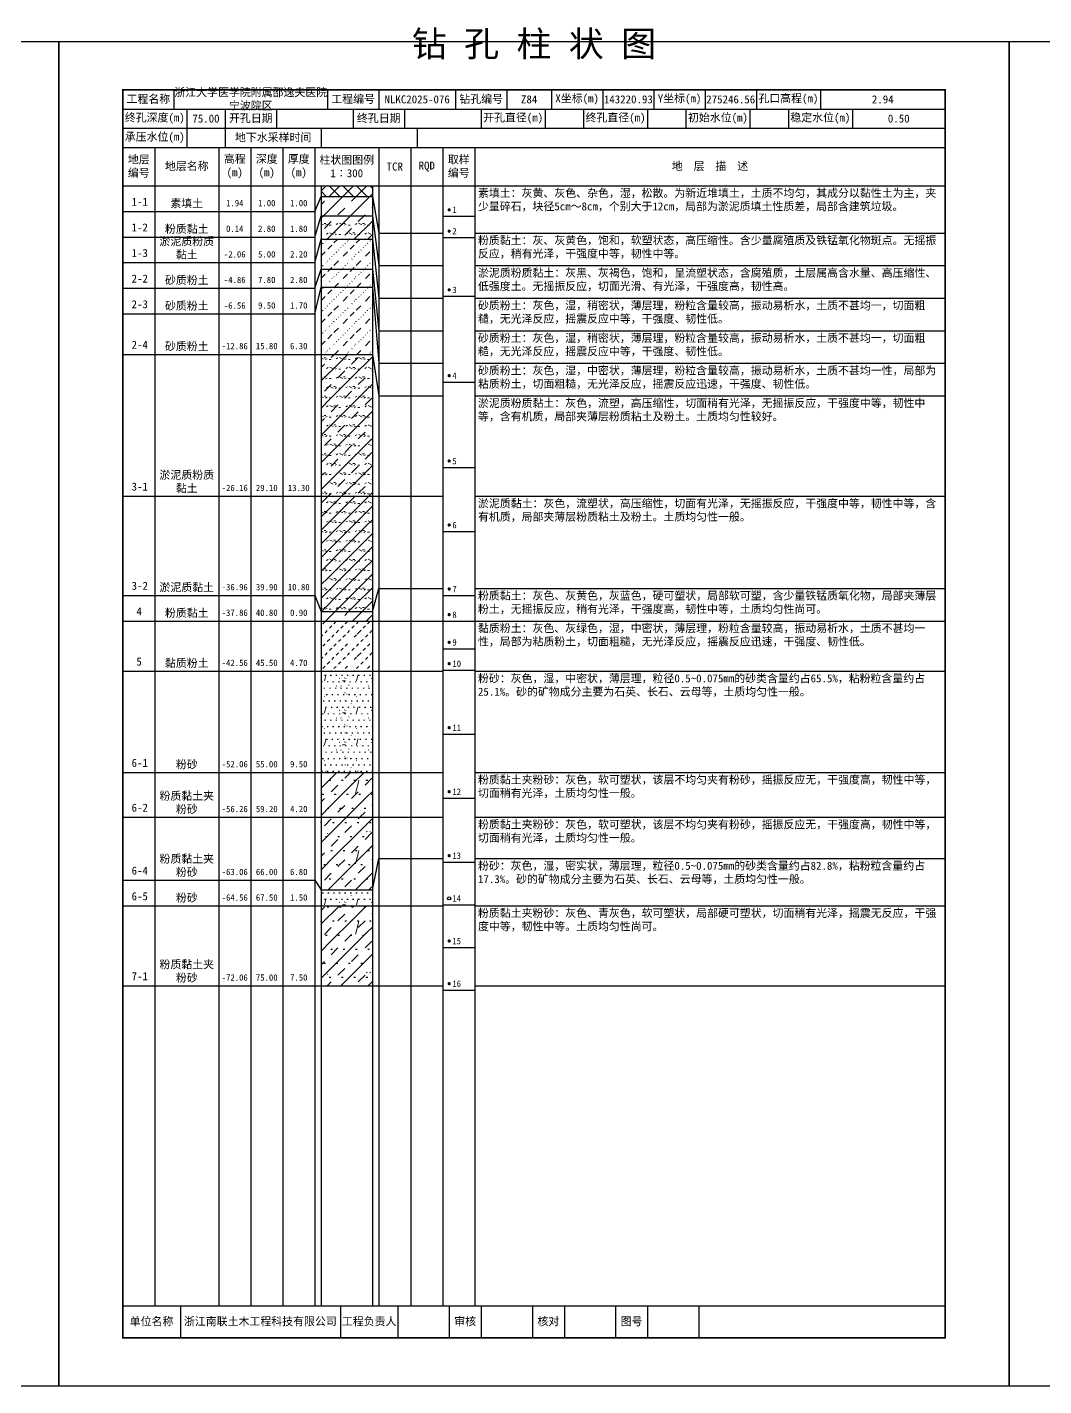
# Model space of a CAD drawing. Extents: x 297 to 65340, y 0 to 425.
# Drawn here: x 57311.1 to 57628.8, y 0 to 424.6 of the extents above; entities that cross this region are included whole.
import ezdxf
from ezdxf.enums import TextEntityAlignment as Align

# ---------------------------------------------------------------- set-up
doc = ezdxf.new("R2010")
doc.units = 0
doc.layers.get('0').update_dxf_attribs({"linetype": 'CONTINUOUS'})
doc.layers.add('FRAME', color=7, linetype='CONTINUOUS')
doc.layers.add('STRATUM', color=7, linetype='CONTINUOUS')
doc.layers.add('HATCH', color=7, linetype='CONTINUOUS', lineweight=13)
doc.styles.add('ST', font='')
doc.styles.get('ST').set_extended_font_data('SimSun')
pattern_1 = [(45, (0, 0), (-4.2426407, 4.2426407), [10, 0]), (45, (1.061, -3.182), (-2.12132034, 6.363961), [3, -3])]
pattern_2 = [(45, (0, 0), (-4.2426407, 4.2426407), [10, 0]), (45, (1.061, -3.182), (-2.12132034, 6.363961), [3, -3]), (26.565, (1.0741, -0.2536), (5.99982296, 5.99981224), [0.567, -12.849]), (0, (0.507, -0.2536), (0, 6), [0.567, -5.433]), (26.565, (-1.5813, 0), (5.99982296, 5.99981224), [0.567, -12.849]), (0, (-1.074, 0.2536), (0, 6), [0.567, -5.433]), (153.435, (0.5071, -0.2536), (-5.9998176, -5.36e-06), [1.134, -12.2826]), (26.565, (4.0741, 2.7464), (5.99982296, 5.99981224), [0.567, -12.849]), (0, (3.507, 2.7464), (0, 6), [0.567, -5.433]), (26.565, (1.4187, 3), (5.99982296, 5.99981224), [0.567, -12.849]), (0, (1.926, 3.2536), (0, 6), [0.567, -5.433]), (153.435, (3.5071, 2.7464), (-5.9998176, -5.36e-06), [1.134, -12.2826])]
pattern_3 = [(45.000006, (0, 0), (-7.3e-07, 6.99998237), [1.971956, -7.927535]), (45.000006, (2.813, 2.829), (-7.3e-07, 6.99998237), [1.99367, -7.905828]), (45.000006, (5.0675, 5.082), (-7.3e-07, 6.99998237), [1.813609, -8.085882]), (26.565052, (0, 3.5), (7.00000042, 7.00000017), [0.0965, -15.555976]), (36.869899, (0.7, 4.2), (6.999999835, 7.000000165), [0.197747, -34.802253]), (315.00001, (3.5, 6.976), (6.99998237, 1.22e-06), [0.033054, -9.866441]), (26.565052, (3.5, 0), (7.00000042, 7.00000017), [0.144749, -15.507727]), (26.565052, (4.2, 0.7), (7.00000042, 7.00000017), [0.10528, -15.547196]), (90.000004, (4.55, 1.05), (-7, -5e-07), [0.028767, -6.971233]), (26.565052, (4.9, 1.4), (7.00000042, 7.00000017), [0.091014, -31.213938]), (36.869899, (5.6, 2.1), (6.999999835, 7.000000165), [0.110692, -34.889308]), (45.000002, (6.3, 2.8), (-2.4e-07, 6.99998237), [0.109112, -9.790383]), (315.00001, (6.914, 3.548), (6.99998237, 1.22e-06), [0.033054, -9.866441]), (36.869898, (1.4, 4.9), (6.999999957, 7.000000043), [0.10224, -34.89776]), (53.130103, (2.1, 5.6), (13.999999763, 21.000000158), [0.134384, -34.865616]), (53.130103, (2.8, 6.3), (13.999999763, 21.000000158), [0.126246, -34.873754])]
pattern_4 = [(82.875, (-0.8346, -1.206), (0.00036925, 10.000176442), [0.08929, -80.53371]), (143.13, (-0.7336, -1.2818), (-29.99996427, 20.00005359), [0.12627, -49.87373]), (172.875, (-0.5564, -1.304), (-70.000245666, 9.999660329), [0.17857, -80.44443]), (206.565, (-0.378, -1.2147), (-9.99970493, -9.99968706), [0.19954, -22.16046]), (243.435, (-0.2887, -1.0363), (8.93e-06, -9.999696), [0.19954, -22.16146]), (255.964, (-0.1994, -0.679), (-0.00020004, -9.99950129), [0.36813, -40.86287]), (255.964, (0.1106, 0.561), (-0.00020004, -9.99950129), [1.27838, -39.95262]), (255.964, (0.179, 0.835), (-0.00020004, -9.99950129), [0.28235, -40.94865]), (216.87, (0.3694, 1.0892), (-9.999982136, -10.000017864), [0.12627, -49.87373]), (243.435, (0.2683, 1.0135), (8.93e-06, -9.999696), [0.19954, -22.16146]), (206.565, (0.548, 1.1785), (-9.99970493, -9.99968706), [0.19954, -22.16046]), (172.875, (0.725, 1.1563), (-70.000245666, 9.999660329), [0.17857, -80.44443]), (143.13, (0.826, 1.0806), (-29.99996427, 20.00005359), [0.12627, -49.87373]), (82.875, (0.815, 0.992), (0.00036925, 10.000176442), [0.08929, -80.53371]), (0, (-0.33, 0.34), (0, 10), [0.89286, -9.10714]), (0, (0.025, 0), (1, 2), [0, -1.75]), (0, (0, 0.025), (1, 2), [0, -1.75]), (0, (0, 0), (1, 2), [0, -1.75]), (0, (-0.025, 0), (1, 2), [0, -1.75]), (0, (0, -0.025), (1, 2), [0, -1.75])]
pattern_5 = [(82.875, (-1.8361, -2.6533), (0.00081235, 22.00038817), [0.196438, -177.174162]), (143.13, (-1.614, -2.82), (-65.9999214, 44.0001179), [0.277794, -109.722206]), (172.875, (-1.224, -2.8687), (-154.00054047, 21.99925272), [0.392854, -176.977746]), (206.565, (-0.831, -2.672), (-21.9993508, -21.9993115), [0.438988, -48.753012]), (243.435, (-0.635, -2.28), (1.96e-05, -21.9993312), [0.438988, -48.755212]), (255.964, (-0.4387, -1.494), (-0.0004401, -21.99890283), [0.809886, -89.898314]), (255.964, (0.2434, 1.2344), (-0.0004401, -21.99890283), [2.812436, -87.895764]), (255.964, (0.394, 1.837), (-0.0004401, -21.99890283), [0.62117, -90.08703]), (216.87, (0.8126, 2.3963), (-21.9999607, -22.0000393), [0.277794, -109.722206]), (243.435, (0.59, 2.23), (1.96e-05, -21.9993312), [0.438988, -48.755212]), (206.565, (1.205, 2.593), (-21.9993508, -21.9993115), [0.438988, -48.753012]), (172.875, (1.595, 2.544), (-154.00054047, 21.99925272), [0.392854, -176.977746]), (143.13, (1.8173, 2.3772), (-65.9999214, 44.0001179), [0.277794, -109.722206]), (82.875, (1.793, 2.1823), (0.00081235, 22.00038817), [0.196438, -177.174162]), (0, (-0.725, 0.748), (0, 22), [1.964292, -20.035708]), (0, (0.055, 0), (2.2, 4.4), [0, -3.85]), (0, (0, 0.055), (2.2, 4.4), [0, -3.85]), (0, (0, 0), (2.2, 4.4), [0, -3.85]), (0, (-0.055, 0), (2.2, 4.4), [0, -3.85]), (0, (0, -0.055), (2.2, 4.4), [0, -3.85])]

# ---------------------------------------------------------------- blocks, each defined once
blk = doc.blocks.new('SolidCircle')
at = {"const_width": 0.5}
blk.add_lwpolyline([(-0.25, 0, 1), (0.25, 0, 1)], format="xyb", close=True, dxfattribs=at)

msp = doc.modelspace()

# ---------------------------------------------------------------- hatches: boundary and pattern name
at = {"layer": 'HATCH'}
h = msp.add_hatch(dxfattribs=at)
h.set_pattern_fill('STT', color=256, style=0)
h.set_pattern_definition([(45, (0, 0), (-2.12132034, 2.12132034), [10, 0]), (135, (0, 0), (-2.12132034, -2.12132034), [10, 0])])
h.paths.add_polyline_path([(57419, 375), (57403, 375), (57403, 371.67), (57419, 371.67)])
h = msp.add_hatch(dxfattribs=at)
h.set_pattern_fill('FZNT', color=256, style=0)
h.set_pattern_definition(pattern_1)
h.paths.add_polyline_path([(57419, 371.67), (57403, 371.67), (57403, 365.67), (57419, 365.67)])
h = msp.add_hatch(dxfattribs=at)
h.set_pattern_fill('YNFNT', color=256, style=0)
h.set_pattern_definition(pattern_2)
h.paths.add_polyline_path([(57419, 365.67), (57403, 365.67), (57403, 358.33), (57419, 358.33)])
h = msp.add_hatch(dxfattribs=at)
h.set_pattern_fill('SZFT', color=256, style=0)
h.set_pattern_definition(pattern_3)
h.paths.add_polyline_path([(57419, 358.33), (57403, 358.33), (57403, 349), (57419, 349)])
h = msp.add_hatch(dxfattribs=at)
h.set_pattern_fill('SZFT', color=256, style=0)
h.set_pattern_definition(pattern_3)
h.paths.add_polyline_path([(57419, 349), (57403, 349), (57403, 343.33), (57419, 343.33)])
h = msp.add_hatch(dxfattribs=at)
h.set_pattern_fill('SZFT', color=256, style=0)
h.set_pattern_definition(pattern_3)
h.paths.add_polyline_path([(57419, 343.33), (57403, 343.33), (57403, 322.33), (57419, 322.33)])
h = msp.add_hatch(dxfattribs=at)
h.set_pattern_fill('YNFNT', color=256, style=0)
h.set_pattern_definition(pattern_2)
h.paths.add_polyline_path([(57419, 322.33), (57403, 322.33), (57403, 278), (57419, 278)])
h = msp.add_hatch(dxfattribs=at)
h.set_pattern_fill('YNNT', color=256, style=0)
h.set_pattern_definition([(45, (0, 0), (-2.12132034, 2.12132034), [10, 0]), (26.565, (1.0741, -0.2536), (5.99982296, 5.99981224), [0.567, -12.849]), (0, (0.507, -0.2536), (0, 6), [0.567, -5.433]), (26.565, (-1.5813, 0), (5.99982296, 5.99981224), [0.567, -12.849]), (0, (-1.074, 0.2536), (0, 6), [0.567, -5.433]), (153.435, (0.5071, -0.2536), (-5.9998176, -5.36e-06), [1.134, -12.2826]), (26.565, (4.0741, 2.7464), (5.99982296, 5.99981224), [0.567, -12.849]), (0, (3.507, 2.7464), (0, 6), [0.567, -5.433]), (26.565, (1.4187, 3), (5.99982296, 5.99981224), [0.567, -12.849]), (0, (1.926, 3.2536), (0, 6), [0.567, -5.433]), (153.435, (3.5071, 2.7464), (-5.9998176, -5.36e-06), [1.134, -12.2826])])
h.paths.add_polyline_path([(57419, 278), (57403, 278), (57403, 242), (57419, 242)])
h = msp.add_hatch(dxfattribs=at)
h.set_pattern_fill('FZNT', color=256, style=0)
h.set_pattern_definition(pattern_1)
h.paths.add_polyline_path([(57419, 242), (57403, 242), (57403, 239), (57419, 239)])
h = msp.add_hatch(dxfattribs=at)
h.set_pattern_fill('NZFT', color=256, style=0)
h.set_pattern_definition([(45.000005, (0, 0), (-6e-07, 6.99998237), [0.947297, -8.952198]), (45.000005, (1.4, 1.4), (-6e-07, 6.99998237), [0.986898, -8.912597]), (45.000005, (2.8, 2.8), (-6e-07, 6.99998237), [1.060182, -8.839313]), (45.000005, (4.2, 4.2), (-6e-07, 6.99998237), [0.949178, -8.950318]), (45.000005, (5.6, 5.6), (-6e-07, 6.99998237), [1.036501, -8.862994]), (45.000005, (3.5, 0), (-6e-07, 6.99998237), [1.013348, -8.886147]), (45.000005, (4.9, 1.4), (-6e-07, 6.99998237), [1.078956, -12.120371]), (45.000005, (6.3, 2.8), (-6e-07, 6.99998237), [0.998824, -8.900671]), (45.000003, (0.7, 4.2), (-3.7e-07, 6.99998237), [1.05533, -8.844165]), (45.000003, (2.1, 5.6), (-3.7e-07, 6.99998237), [1.036501, -8.862994])])
h.paths.add_polyline_path([(57419, 239), (57403, 239), (57403, 223.33), (57419, 223.33)])
h = msp.add_hatch(dxfattribs=at)
h.set_pattern_fill('FS', color=256, style=0)
h.set_pattern_definition(pattern_4)
h.paths.add_polyline_path([(57419, 223.33), (57403, 223.33), (57403, 191.67), (57419, 191.67)])
h = msp.add_hatch(dxfattribs=at)
h.set_pattern_fill('FZNT', color=256, style=0)
h.set_pattern_definition(pattern_1)
h.paths.add_polyline_path([(57419, 191.67), (57403, 191.67), (57403, 177.67), (57419, 177.67)])
h = msp.add_hatch(dxfattribs=at)
h.set_pattern_fill('FS', color=256, scale=2.2, style=0)
h.set_pattern_definition(pattern_5)
h.paths.add_polyline_path([(57419, 191.67), (57403, 191.67), (57403, 177.67), (57419, 177.67)])
h = msp.add_hatch(dxfattribs=at)
h.set_pattern_fill('FZNT', color=256, style=0)
h.set_pattern_definition(pattern_1)
h.paths.add_polyline_path([(57419, 177.67), (57403, 177.67), (57403, 155), (57419, 155)])
h = msp.add_hatch(dxfattribs=at)
h.set_pattern_fill('FS', color=256, scale=2.2, style=0)
h.set_pattern_definition(pattern_5)
h.paths.add_polyline_path([(57419, 177.67), (57403, 177.67), (57403, 155), (57419, 155)])
h = msp.add_hatch(dxfattribs=at)
h.set_pattern_fill('FS', color=256, style=0)
h.set_pattern_definition(pattern_4)
h.paths.add_polyline_path([(57419, 155), (57403, 155), (57403, 150), (57419, 150)])
h = msp.add_hatch(dxfattribs=at)
h.set_pattern_fill('FZNT', color=256, style=0)
h.set_pattern_definition(pattern_1)
h.paths.add_polyline_path([(57419, 150), (57403, 150), (57403, 125), (57419, 125)])
h = msp.add_hatch(dxfattribs=at)
h.set_pattern_fill('FS', color=256, scale=2.2, style=0)
h.set_pattern_definition(pattern_5)
h.paths.add_polyline_path([(57419, 150), (57403, 150), (57403, 125), (57419, 125)])

# ---------------------------------------------------------------- linework, layer by layer
at = {"layer": 'FRAME', "color": 245, "linetype": 'Continuous'}
for points in [[(57024, 0), (57321, 0), (57321, 420), (57024, 420)], [(57321, 0), (57618, 0), (57618, 420), (57321, 420)], [(57618, 0), (57915, 0), (57915, 420), (57618, 420)]]:
    msp.add_lwpolyline(points, close=True, dxfattribs=at)
at = {"layer": 'FRAME', "linetype": 'Continuous', "const_width": 0.5}
msp.add_lwpolyline([(57341, 15), (57598, 15), (57598, 405), (57341, 405)], close=True, dxfattribs=at)
at = {"layer": 'FRAME', "color": 0, "linetype": 'Continuous'}
for points in [[(57357, 405), (57357, 399)], [(57405, 405), (57405, 399)], [(57421, 405), (57421, 399)], [(57445, 405), (57445, 399)], [(57461, 405), (57461, 399)], [(57475, 405), (57475, 399)], [(57491, 405), (57491, 399)], [(57507, 405), (57507, 399)], [(57523, 405), (57523, 399)], [(57539, 405), (57539, 399)], [(57559, 405), (57559, 399)], [(57598, 405), (57598, 399)], [(57341, 399), (57598, 399)], [(57361, 399), (57361, 393)], [(57373, 399), (57373, 393)], [(57389, 399), (57389, 393)], [(57413, 399), (57413, 393)], [(57429, 399), (57429, 393)], [(57453, 399), (57453, 393)], [(57473, 399), (57473, 393)], [(57485, 399), (57485, 393)], [(57505, 399), (57505, 393)], [(57517, 399), (57517, 393)], [(57537, 399), (57537, 393)], [(57549, 399), (57549, 393)], [(57569, 399), (57569, 393)], [(57598, 399), (57598, 393)], [(57341, 393), (57598, 393)], [(57361, 393), (57361, 387)], [(57373, 393), (57373, 387)], [(57403, 393), (57403, 387)], [(57433, 393), (57433, 387)], [(57341, 387), (57598, 387)], [(57351, 387), (57351, 25)], [(57371, 387), (57371, 25)], [(57381, 387), (57381, 25)], [(57391, 387), (57391, 25)], [(57401, 387), (57401, 25)], [(57421, 387), (57421, 25)], [(57431, 387), (57431, 25)], [(57441, 387), (57441, 25)], [(57451, 387), (57451, 25)], [(57598, 387), (57598, 25)], [(57341, 375), (57598, 375)], [(57403, 375), (57403, 25)], [(57419, 375), (57419, 25)], [(57341, 25), (57598, 25)], [(57359, 25), (57359, 15)], [(57409, 25), (57409, 15)], [(57427, 25), (57427, 15)], [(57443, 25), (57443, 15)], [(57453, 25), (57453, 15)], [(57469, 25), (57469, 15)], [(57479, 25), (57479, 15)], [(57495, 25), (57495, 15)], [(57505, 25), (57505, 15)], [(57521, 25), (57521, 15)]]:
    msp.add_lwpolyline(points, dxfattribs=at)
at = {"layer": 'STRATUM', "linetype": 'Continuous'}
for points in [[(57401, 367), (57403, 371.67), (57419, 371.67), (57421, 360.23)], [(57341, 367), (57351, 367)], [(57351, 367), (57371, 367)], [(57371, 367), (57381, 367)], [(57381, 367), (57391, 367)], [(57391, 367), (57401, 367)], [(57401, 359), (57403, 365.67), (57419, 365.67), (57421, 350.06)], [(57441, 365.5), (57451, 365.5)], [(57341, 359), (57351, 359)], [(57351, 359), (57371, 359)], [(57371, 359), (57381, 359)], [(57381, 359), (57391, 359)], [(57391, 359), (57401, 359)], [(57401, 351), (57403, 358.33), (57419, 358.33), (57421, 339.88)], [(57421, 360.23), (57431, 360.23)], [(57431, 360.23), (57441, 360.23)], [(57441, 358.83), (57451, 358.83)], [(57451, 360.23), (57598, 360.23)], [(57341, 351), (57351, 351)], [(57351, 351), (57371, 351)], [(57371, 351), (57381, 351)], [(57381, 351), (57391, 351)], [(57391, 351), (57401, 351)], [(57401, 343), (57403, 349), (57419, 349), (57421, 329.7)], [(57421, 350.06), (57431, 350.06)], [(57431, 350.06), (57441, 350.06)], [(57451, 350.06), (57598, 350.06)], [(57341, 343), (57351, 343)], [(57351, 343), (57371, 343)], [(57371, 343), (57381, 343)], [(57381, 343), (57391, 343)], [(57391, 343), (57401, 343)], [(57401, 335), (57403, 343.33), (57419, 343.33), (57421, 319.53)], [(57421, 339.88), (57431, 339.88)], [(57431, 339.88), (57441, 339.88)], [(57441, 340.5), (57451, 340.5)], [(57451, 339.88), (57598, 339.88)], [(57341, 335), (57351, 335)], [(57351, 335), (57371, 335)], [(57371, 335), (57381, 335)], [(57381, 335), (57391, 335)], [(57391, 335), (57401, 335)], [(57421, 329.7), (57431, 329.7)], [(57431, 329.7), (57441, 329.7)], [(57451, 329.7), (57598, 329.7)], [(57341, 322.33), (57351, 322.33)], [(57351, 322.33), (57371, 322.33)], [(57371, 322.33), (57381, 322.33)], [(57381, 322.33), (57391, 322.33)], [(57391, 322.33), (57401, 322.33)], [(57401, 322.33), (57403, 322.33), (57419, 322.33), (57421, 309.35)], [(57421, 319.53), (57431, 319.53)], [(57431, 319.53), (57441, 319.53)], [(57451, 319.53), (57598, 319.53)], [(57441, 313.67), (57451, 313.67)], [(57421, 309.35), (57431, 309.35)], [(57431, 309.35), (57441, 309.35)], [(57451, 309.35), (57598, 309.35)], [(57441, 287), (57451, 287)], [(57341, 278), (57351, 278)], [(57351, 278), (57371, 278)], [(57371, 278), (57381, 278)], [(57381, 278), (57391, 278)], [(57391, 278), (57401, 278)], [(57401, 278), (57403, 278), (57419, 278), (57421, 278)], [(57421, 278), (57431, 278)], [(57431, 278), (57441, 278)], [(57451, 278), (57598, 278)], [(57441, 267), (57451, 267)], [(57341, 247), (57351, 247)], [(57351, 247), (57371, 247)], [(57371, 247), (57381, 247)], [(57381, 247), (57391, 247)], [(57391, 247), (57401, 247)], [(57401, 247), (57403, 242), (57419, 242), (57421, 249.18)], [(57421, 249.18), (57431, 249.18)], [(57431, 249.18), (57441, 249.18)], [(57441, 247), (57451, 247)], [(57451, 249.18), (57598, 249.18)], [(57341, 239), (57351, 239)], [(57351, 239), (57371, 239)], [(57371, 239), (57381, 239)], [(57381, 239), (57391, 239)], [(57391, 239), (57401, 239)], [(57401, 239), (57403, 239), (57419, 239), (57421, 239)], [(57421, 239), (57431, 239)], [(57431, 239), (57441, 239)], [(57441, 239), (57451, 239)], [(57451, 239), (57598, 239)], [(57441, 230.33), (57451, 230.33)], [(57341, 223.33), (57351, 223.33)], [(57351, 223.33), (57371, 223.33)], [(57371, 223.33), (57381, 223.33)], [(57381, 223.33), (57391, 223.33)], [(57391, 223.33), (57401, 223.33)], [(57401, 223.33), (57403, 223.33), (57419, 223.33), (57421, 223.33)], [(57421, 223.33), (57431, 223.33)], [(57431, 223.33), (57441, 223.33)], [(57441, 223.67), (57451, 223.67)], [(57451, 223.33), (57598, 223.33)], [(57441, 203.67), (57451, 203.67)], [(57341, 191.67), (57351, 191.67)], [(57351, 191.67), (57371, 191.67)], [(57371, 191.67), (57381, 191.67)], [(57381, 191.67), (57391, 191.67)], [(57391, 191.67), (57401, 191.67)], [(57401, 191.67), (57403, 191.67), (57419, 191.67), (57421, 191.67)], [(57421, 191.67), (57431, 191.67)], [(57431, 191.67), (57441, 191.67)], [(57451, 191.67), (57598, 191.67)], [(57441, 183.67), (57451, 183.67)], [(57341, 177.67), (57351, 177.67)], [(57351, 177.67), (57371, 177.67)], [(57371, 177.67), (57381, 177.67)], [(57381, 177.67), (57391, 177.67)], [(57391, 177.67), (57401, 177.67)], [(57401, 177.67), (57403, 177.67), (57419, 177.67), (57421, 177.67)], [(57421, 177.67), (57431, 177.67)], [(57431, 177.67), (57441, 177.67)], [(57451, 177.67), (57598, 177.67)], [(57401, 158), (57403, 155), (57419, 155), (57421, 164.77)], [(57421, 164.77), (57431, 164.77)], [(57431, 164.77), (57441, 164.77)], [(57441, 163.67), (57451, 163.67)], [(57451, 164.77), (57598, 164.77)], [(57341, 158), (57351, 158)], [(57351, 158), (57371, 158)], [(57371, 158), (57381, 158)], [(57381, 158), (57391, 158)], [(57391, 158), (57401, 158)], [(57341, 150), (57351, 150)], [(57351, 150), (57371, 150)], [(57371, 150), (57381, 150)], [(57381, 150), (57391, 150)], [(57391, 150), (57401, 150)], [(57401, 150), (57403, 150), (57419, 150), (57421, 150)], [(57421, 150), (57431, 150)], [(57431, 150), (57441, 150)], [(57441, 150.33), (57451, 150.33)], [(57451, 150), (57598, 150)], [(57441, 137), (57451, 137)], [(57341, 125), (57351, 125)], [(57351, 125), (57371, 125)], [(57371, 125), (57381, 125)], [(57381, 125), (57391, 125)], [(57391, 125), (57401, 125)], [(57401, 125), (57403, 125), (57419, 125), (57421, 125)], [(57421, 125), (57431, 125)], [(57431, 125), (57441, 125)], [(57441, 123.67), (57451, 123.67)], [(57451, 125), (57598, 125)]]:
    msp.add_lwpolyline(points, dxfattribs=at)
at = {"layer": 'STRATUM'}
msp.add_circle((57443, 152.33), 0.5, dxfattribs=at)

# ---------------------------------------------------------------- block references
for p in [(57443, 367.5), (57443, 360.83), (57443, 342.5), (57443, 315.67), (57443, 289), (57443, 269), (57443, 249), (57443, 241), (57443, 232.33), (57443, 225.67), (57443, 205.67), (57443, 185.67), (57443, 165.67), (57443, 139), (57443, 125.67)]:
    msp.add_blockref('SolidCircle', p, dxfattribs=at)

# ---------------------------------------------------------------- texts
at = {"layer": 'FRAME', "style": 'ST'}
msp.add_text('钻 孔 柱 状 图', height=8, dxfattribs=at).set_placement((57469.5, 413), align=Align.BOTTOM_CENTER)
at = {"layer": 'FRAME', "char_height": 2.5, "attachment_point": 5, "style": 'ST'}
for s, insert, width in [('工程名称', (57349, 402), 16), ('浙江大学医学院附属邵逸夫医院宁波院区', (57381, 402), 48), ('工程编号', (57413, 402), 16), ('钻孔编号', (57453, 402), 16), ('X坐标(m)', (57483, 402), 16), ('Y坐标(m)', (57515, 402), 16), ('孔口高程(m)', (57549, 402), 20), ('NLKC2025-076', (57433, 402), 24), ('Z84', (57468, 402), 14), ('143220.93', (57499, 402), 16), ('275246.56', (57531, 402), 16), ('2.94', (57578.5, 402), 39), ('终孔深度(m)', (57351, 396), 20), ('75.00', (57367, 396), 12), ('开孔日期', (57381, 396), 16), ('终孔日期', (57421, 396), 16), ('开孔直径(m)', (57463, 396), 20), ('终孔直径(m)', (57495, 396), 20), ('初始水位(m)', (57527, 396), 20), ('稳定水位(m)', (57559, 396), 20), ('0.50', (57583.5, 396), 29), ('承压水位(m)', (57351, 390), 20), ('地下水采样时间', (57388, 390), 30), ('地层编号', (57346, 381), 10), ('地层名称', (57361, 381), 20), ('高程\\P(m)', (57376, 381), 10), ('深度\\P(m)', (57386, 381), 10), ('厚度\\P(m)', (57396, 381), 10), ('柱状图图例\\P1∶300', (57411, 381), 20), ('TCR', (57426, 381), 10), ('RQD', (57436, 381), 10), ('取样编号', (57446, 381), 10), ('地  层  描  述', (57524.5, 381), 147), ('单位名称', (57350, 20), 18), ('浙江南联土木工程科技有限公司', (57384, 20), 50), ('工程负责人', (57418, 20), 18), ('审核', (57448, 20), 10), ('核对', (57474, 20), 10), ('图号', (57500, 20), 10)]:
    msp.add_mtext(s, dxfattribs=dict(at, insert=insert, width=width))
at = {"layer": 'STRATUM', "style": 'ST'}
for s, height, p in [('1-1', 2.5, (57343.75, 370)), ('1', 2, (57444, 367.5)), ('1-2', 2.5, (57343.75, 362)), ('2', 2, (57444, 360.83)), ('1-3', 2.5, (57343.75, 354)), ('2-2', 2.5, (57343.75, 346)), ('3', 2, (57444, 342.5)), ('2-3', 2.5, (57343.75, 338)), ('2-4', 2.5, (57343.75, 325.33)), ('4', 2, (57444, 315.67)), ('5', 2, (57444, 289)), ('3-1', 2.5, (57343.75, 281)), ('6', 2, (57444, 269)), ('3-2', 2.5, (57343.75, 250)), ('7', 2, (57444, 249)), ('4', 2.5, (57345.25, 242)), ('8', 2, (57444, 241)), ('9', 2, (57444, 232.33)), ('5', 2.5, (57345.25, 226.33)), ('10', 2, (57444, 225.67)), ('11', 2, (57444, 205.67)), ('6-1', 2.5, (57343.75, 194.67)), ('12', 2, (57444, 185.67)), ('6-2', 2.5, (57343.75, 180.67)), ('13', 2, (57444, 165.67)), ('6-4', 2.5, (57343.75, 161)), ('6-5', 2.5, (57343.75, 153)), ('14', 2, (57444, 152.33)), ('15', 2, (57444, 139)), ('7-1', 2.5, (57343.75, 128)), ('16', 2, (57444, 125.67))]:
    msp.add_text(s, height=height, dxfattribs=at).set_placement(p, align=Align.MIDDLE_LEFT)
for s, p in [('1.94', (57376, 368)), ('1.00', (57386, 368)), ('1.00', (57396, 368)), ('0.14', (57376, 360)), ('2.80', (57386, 360)), ('1.80', (57396, 360)), ('-2.06', (57376, 352)), ('5.00', (57386, 352)), ('2.20', (57396, 352)), ('-4.86', (57376, 344)), ('7.80', (57386, 344)), ('2.80', (57396, 344)), ('-6.56', (57376, 336)), ('9.50', (57386, 336)), ('1.70', (57396, 336)), ('-12.86', (57376, 323.33)), ('15.80', (57386, 323.33)), ('6.30', (57396, 323.33)), ('-26.16', (57376, 279)), ('29.10', (57386, 279)), ('13.30', (57396, 279)), ('-36.96', (57376, 248)), ('39.90', (57386, 248)), ('10.80', (57396, 248)), ('-37.86', (57376, 240)), ('40.80', (57386, 240)), ('0.90', (57396, 240)), ('-42.56', (57376, 224.33)), ('45.50', (57386, 224.33)), ('4.70', (57396, 224.33)), ('-52.06', (57376, 192.67)), ('55.00', (57386, 192.67)), ('9.50', (57396, 192.67)), ('-56.26', (57376, 178.67)), ('59.20', (57386, 178.67)), ('4.20', (57396, 178.67)), ('-63.06', (57376, 159)), ('66.00', (57386, 159)), ('6.80', (57396, 159)), ('-64.56', (57376, 151)), ('67.50', (57386, 151)), ('1.50', (57396, 151)), ('-72.06', (57376, 126)), ('75.00', (57386, 126)), ('7.50', (57396, 126))]:
    msp.add_text(s, height=2, dxfattribs=at).set_placement(p, align=Align.BOTTOM_CENTER)
at = {"layer": 'STRATUM', "char_height": 2.5, "style": 'ST'}
for s, insert, width, attachment_point in [('素填土：灰黄、灰色、杂色，湿，松散。为新近堆填土，土质不均匀，其成分以黏性土为主，夹少量碎石，块径5cm～8cm，个别大于12cm，局部为淤泥质填土性质差，局部含建筑垃圾。', (57452, 374), 146, 1), ('素填土', (57361, 368), 20, 8), ('粉质黏土', (57361, 360), 20, 8), ('淤泥质粉质黏土', (57361, 352), 20, 8), ('粉质黏土：灰、灰黄色，饱和，软塑状态，高压缩性。含少量腐殖质及铁锰氧化物斑点。无摇振反应，稍有光泽，干强度中等，韧性中等。', (57452, 359.23), 146, 1), ('淤泥质粉质黏土：灰黑、灰褐色，饱和，呈流塑状态，含腐殖质，土层属高含水量、高压缩性、低强度土。无摇振反应，切面光滑、有光泽，干强度高，韧性高。', (57452, 349.06), 146, 1), ('砂质粉土', (57361, 344), 20, 8), ('砂质粉土', (57361, 336), 20, 8), ('砂质粉土：灰色，湿，稍密状，薄层理，粉粒含量较高，振动易析水，土质不甚均一，切面粗糙，无光泽反应，摇震反应中等，干强度、韧性低。', (57452, 338.88), 146, 1), ('砂质粉土：灰色，湿，稍密状，薄层理，粉粒含量较高，振动易析水，土质不甚均一，切面粗糙，无光泽反应，摇震反应中等，干强度、韧性低。', (57452, 328.7), 146, 1), ('砂质粉土', (57361, 323.33), 20, 8), ('砂质粉土：灰色，湿，中密状，薄层理，粉粒含量较高，振动易析水，土质不甚均一性，局部为粘质粉土，切面粗糙，无光泽反应，摇震反应迅速，干强度、韧性低。', (57452, 318.53), 146, 1), ('淤泥质粉质黏土：灰色，流塑，高压缩性，切面稍有光泽，无摇振反应，干强度中等，韧性中等，含有机质，局部夹薄层粉质粘土及粉土。土质均匀性较好。', (57452, 308.35), 146, 1), ('淤泥质粉质黏土', (57361, 279), 20, 8), ('淤泥质黏土：灰色，流塑状，高压缩性，切面有光泽，无摇振反应，干强度中等，韧性中等，含有机质，局部夹薄层粉质粘土及粉土。土质均匀性一般。', (57452, 277), 146, 1), ('淤泥质黏土', (57361, 248), 20, 8), ('粉质黏土：灰色、灰黄色，灰蓝色，硬可塑状，局部软可塑，含少量铁锰质氧化物，局部夹薄层粉土，无摇振反应，稍有光泽，干强度高，韧性中等，土质均匀性尚可。', (57452, 248.18), 146, 1), ('粉质黏土', (57361, 240), 20, 8), ('黏质粉土：灰色、灰绿色，湿，中密状，薄层理，粉粒含量较高，振动易析水，土质不甚均一性，局部为粘质粉土，切面粗糙，无光泽反应，摇震反应迅速，干强度、韧性低。', (57452, 238), 146, 1), ('黏质粉土', (57361, 224.33), 20, 8), ('粉砂：灰色，湿，中密状，薄层理，粒径0.5~0.075mm的砂类含量约占65.5%，粘粉粒含量约占25.1%。砂的矿物成分主要为石英、长石、云母等，土质均匀性一般。', (57452, 222.33), 146, 1), ('粉砂', (57361, 192.67), 20, 8), ('粉质黏土夹粉砂：灰色，软可塑状，该层不均匀夹有粉砂，摇振反应无，干强度高，韧性中等，切面稍有光泽，土质均匀性一般。', (57452, 190.67), 146, 1), ('粉质黏土夹粉砂', (57361, 178.67), 20, 8), ('粉质黏土夹粉砂：灰色，软可塑状，该层不均匀夹有粉砂，摇振反应无，干强度高，韧性中等，切面稍有光泽，土质均匀性一般。', (57452, 176.67), 146, 1), ('粉质黏土夹粉砂', (57361, 159), 20, 8), ('粉砂：灰色，湿，密实状，薄层理，粒径0.5~0.075mm的砂类含量约占82.8%，粘粉粒含量约占17.3%。砂的矿物成分主要为石英、长石、云母等，土质均匀性一般。', (57452, 163.77), 146, 1), ('粉砂', (57361, 151), 20, 8), ('粉质黏土夹粉砂：灰色、青灰色，软可塑状，局部硬可塑状，切面稍有光泽，摇震无反应，干强度中等，韧性中等。土质均匀性尚可。', (57452, 149), 146, 1), ('粉质黏土夹粉砂', (57361, 126), 20, 8)]:
    msp.add_mtext(s, dxfattribs=dict(at, insert=insert, width=width, attachment_point=attachment_point))

doc.saveas('drawing.dxf')
